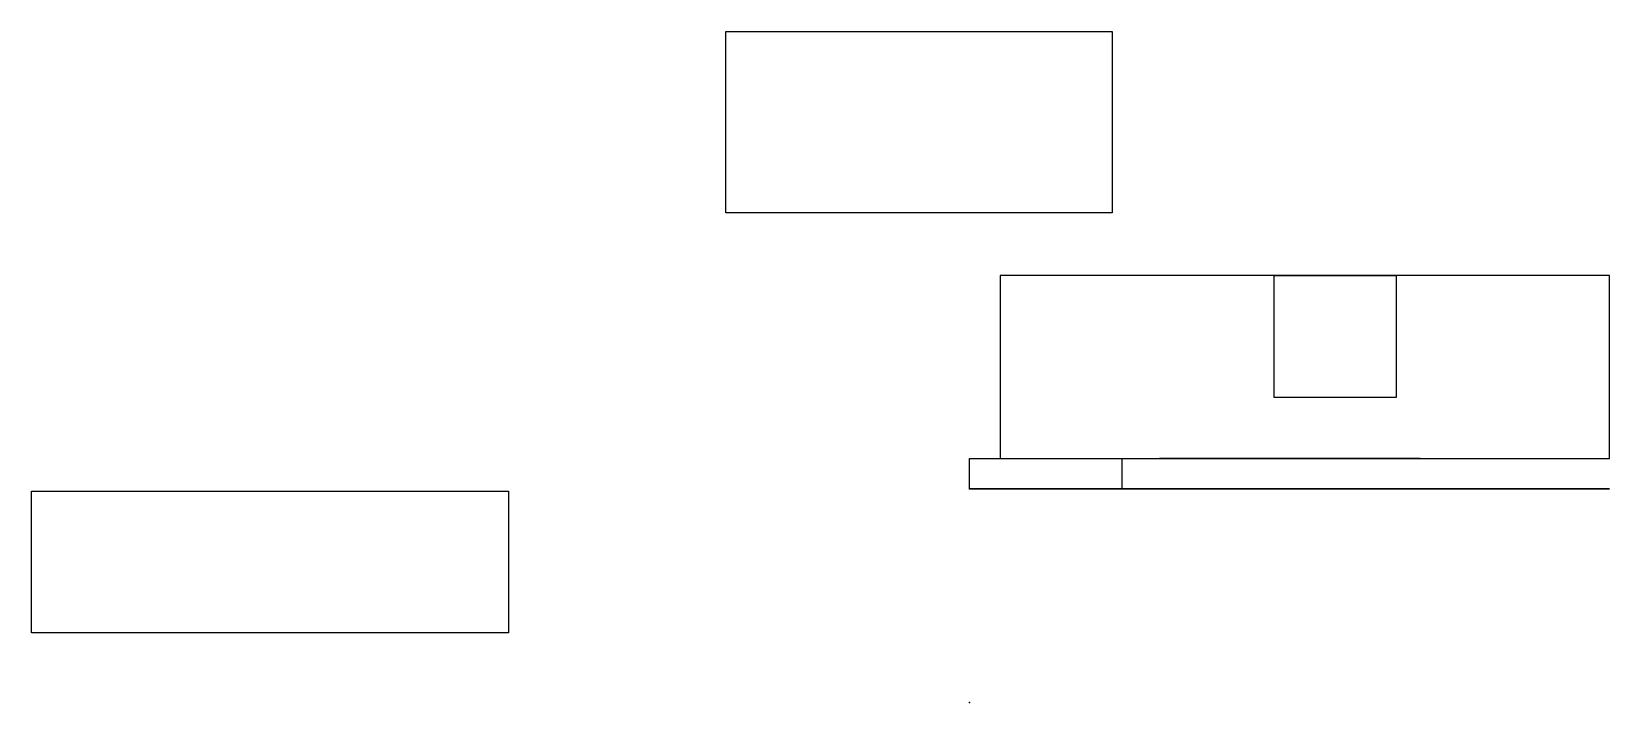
# Model space of a CAD drawing. Header units: centimetres. Extents: x -15.4 to 10.5, y 0 to 11.
import ezdxf

# ---------------------------------------------------------------- set-up
doc = ezdxf.new("R2010")
doc.units = ezdxf.units.CM
doc.header["$MEASUREMENT"] = 0
for name, color, linetype in [('back_Sketch1', 7, 'Continuous'), ('cube_Sketch1', 7, 'Continuous'), ('name_Sketch1', 7, 'Continuous'), ('name_Sketch2', 7, 'Continuous'), ('Untitled v1_Sketch1', 7, 'Continuous'), ('Untitled v1_Sketch2', 7, 'Continuous')]:
    doc.layers.add(name, color=color, linetype=linetype)

# ---------------------------------------------------------------- blocks, each defined once
blk = doc.blocks.new('back')
at = {"layer": 'back_Sketch1'}
for p, q in [((0, 4), (2.5, 4)), ((0, 3.5), (0, 4)), ((2.5, 4), (2.5, 3.5)), ((2.5, 3.5), (0, 3.5))]:
    blk.add_line(p, q, dxfattribs=at)
blk.add_point((0, 0), dxfattribs=at)
blk = doc.blocks.new('cube')
at = {"layer": 'cube_Sketch1'}
for p, q in [((5, 7), (7, 7)), ((5, 5), (5, 7)), ((7, 7), (7, 5)), ((7, 5), (5, 5))]:
    blk.add_line(p, q, dxfattribs=at)
blk.add_point((0, 0), dxfattribs=at)
blk = doc.blocks.new('name')
at = {"layer": 'name_Sketch1'}
for p, q in [((0, 3.5, 15.5), (0, 3.5)), ((0, 3.5), (10.5, 3.5)), ((8, 3.5, 18), (2.5, 3.5, 18)), ((4.431, 3.5, 13.092), (6.46, 3.5, 13.092)), ((6.46, 3.5, 14.092), (4.431, 3.5, 14.092)), ((4.431, 3.5, 14.092), (4.431, 3.5, 13.092)), ((6.46, 3.5, 13.092), (6.46, 3.5, 14.092)), ((10.5, 3.5), (10.5, 3.5, 15.5))]:
    blk.add_line(p, q, dxfattribs=at)
at = {"layer": 'name_Sketch1', "extrusion": (0, -1, 0)}
for centre, start, end in [((2.5, 15.5, -3.5), 90, 180), ((8, 15.5, -3.5), 0, 90)]:
    blk.add_arc(centre, 2.5, start, end, dxfattribs=at)
at = {"layer": 'name_Sketch1'}
blk.add_point((0, 3.5), dxfattribs=at)
at = {"layer": 'name_Sketch2'}
for p, q in [((3.117, 4, 11.602), (7.395, 4, 11.602)), ((7.395, 4, 12.602), (3.117, 4, 12.602)), ((3.117, 4, 12.602), (3.117, 4, 11.602)), ((7.395, 4, 11.602), (7.395, 4, 12.602))]:
    blk.add_line(p, q, dxfattribs=at)
blk.add_point((0, 0), dxfattribs=at)

msp = doc.modelspace()

# ---------------------------------------------------------------- linework, layer by layer
at = {"layer": 'Untitled v1_Sketch1'}
for p, q in [((-15.396, 3.465), (-7.567, 3.465)), ((-15.396, 1.142), (-15.396, 3.465)), ((-7.567, 3.465), (-7.567, 1.142)), ((-7.567, 1.142), (-15.396, 1.142))]:
    msp.add_line(p, q, dxfattribs=at)
msp.add_point((0, 0), dxfattribs=at)
at = {"layer": 'Untitled v1_Sketch2'}
for p, q in [((-4, 11, 5.5), (2.339, 11, 5.5)), ((-4, 8.029, 5.5), (-4, 11, 5.5)), ((2.339, 11, 5.5), (2.339, 8.029, 5.5)), ((2.339, 8.029, 5.5), (-4, 8.029, 5.5)), ((10.5, 7, 5.5), (0.5, 7, 5.5)), ((0.5, 7, 5.5), (0.5, 4, 5.5)), ((10.5, 4, 5.5), (10.5, 7, 5.5)), ((0.5, 4, 5.5), (10.5, 4, 5.5))]:
    msp.add_line(p, q, dxfattribs=at)
msp.add_point((0, 0, 5.5), dxfattribs=at)

# ---------------------------------------------------------------- block references
for name in ['cube', 'back', 'name']:
    msp.add_blockref(name, (0, 0))

doc.saveas('drawing.dxf')
